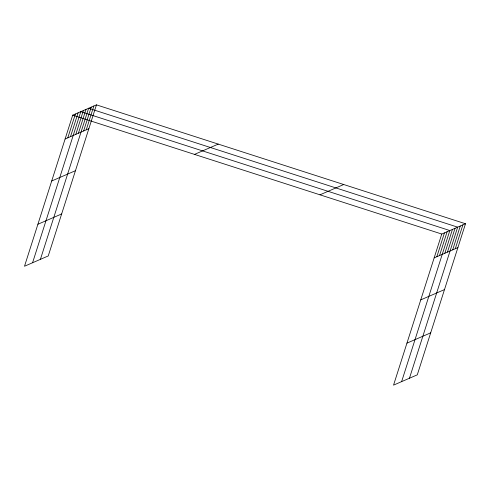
<?xml version="1.0" encoding="UTF-8"?>
<svg xmlns="http://www.w3.org/2000/svg" width="490" height="490" viewBox="0 0 490 490"><rect width="100%" height="100%" fill="white"/><g stroke="black" fill="none" stroke-linecap="round" stroke-linejoin="round"><path stroke-width="0.73" d="M96.457 104.866L72.716 115.162L24.5 266.248L48.241 255.952L96.457 104.866L465.5 223.752L417.284 374.838L393.543 385.134L441.76 234.049L465.5 223.752M67.798 137.837L75.405 113.999M70.487 136.667L78.1 112.829M32.573 262.744L80.789 111.665L449.832 230.551L401.616 381.63M75.791 134.37L83.398 110.532M78.406 133.237L86.013 109.399M40.407 259.345L88.623 108.266L457.666 227.152L409.45 378.237M83.625 130.971L91.238 107.132M86.24 129.838L93.847 105.999M436.841 256.723L444.448 232.885M439.53 255.56L447.137 231.715M444.834 253.257L452.442 229.418M447.444 252.123L455.051 228.285M452.668 249.863L460.275 226.019M455.277 248.73L462.891 224.886M65.109 139.001L88.849 128.705M51.707 180.994L75.448 170.698M194.499 154.399L218.24 144.103M37.902 224.255L61.642 213.959M319.976 194.818L343.717 184.522M434.152 257.893L457.893 247.597M420.751 299.88L444.491 289.584M406.945 343.141L430.685 332.845M72.716 115.162L441.76 234.049"/></g></svg>
